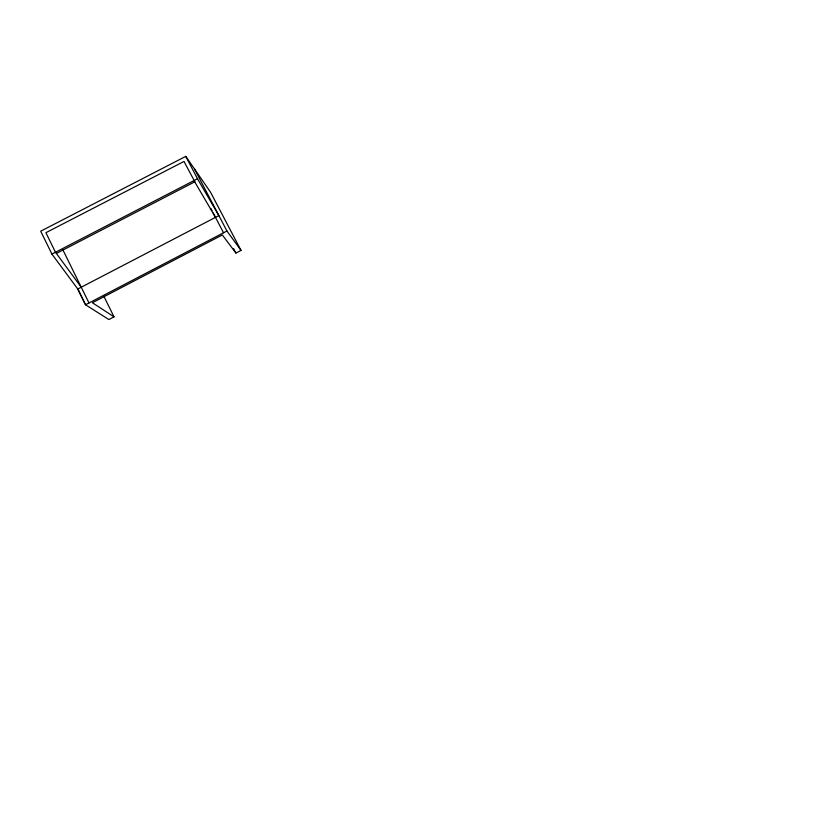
<?xml version="1.0" encoding="UTF-8"?>
<svg xmlns="http://www.w3.org/2000/svg" width="814" height="814" viewBox="0 0 814 814"><rect width="100%" height="100%" fill="white"/><g stroke="black" fill="none" stroke-linecap="round" stroke-linejoin="round"><path stroke-width="1.22" d="M114.031 316.839L108.852 319.546L85.531 304.772L77.788 289.021L51.923 254.1L40.7 231.186L185.775 156.369L210.48 192.114L241.015 250.386L235.918 253.062L222.324 234.951L92.389 302.747L114.031 316.839L103.582 295.726M241.015 250.386L226.943 231.003L85.531 304.772L77.818 289.001L218.885 215.588L197.497 178.775L185.775 156.369M51.923 254.1L197.497 178.775M55.484 252.259L56.827 253.225L194.851 181.797L183.995 161.447L45.899 232.702L55.484 252.259L81.247 287.22M193.986 180.586L215.486 217.358M194.505 168.997L226.943 231.003M233.577 248.575L235.918 253.062M210.826 208.445L211.996 210.673M213.156 212.902L223.545 232.784M62.79 249.684L88.991 302.971"/></g></svg>
